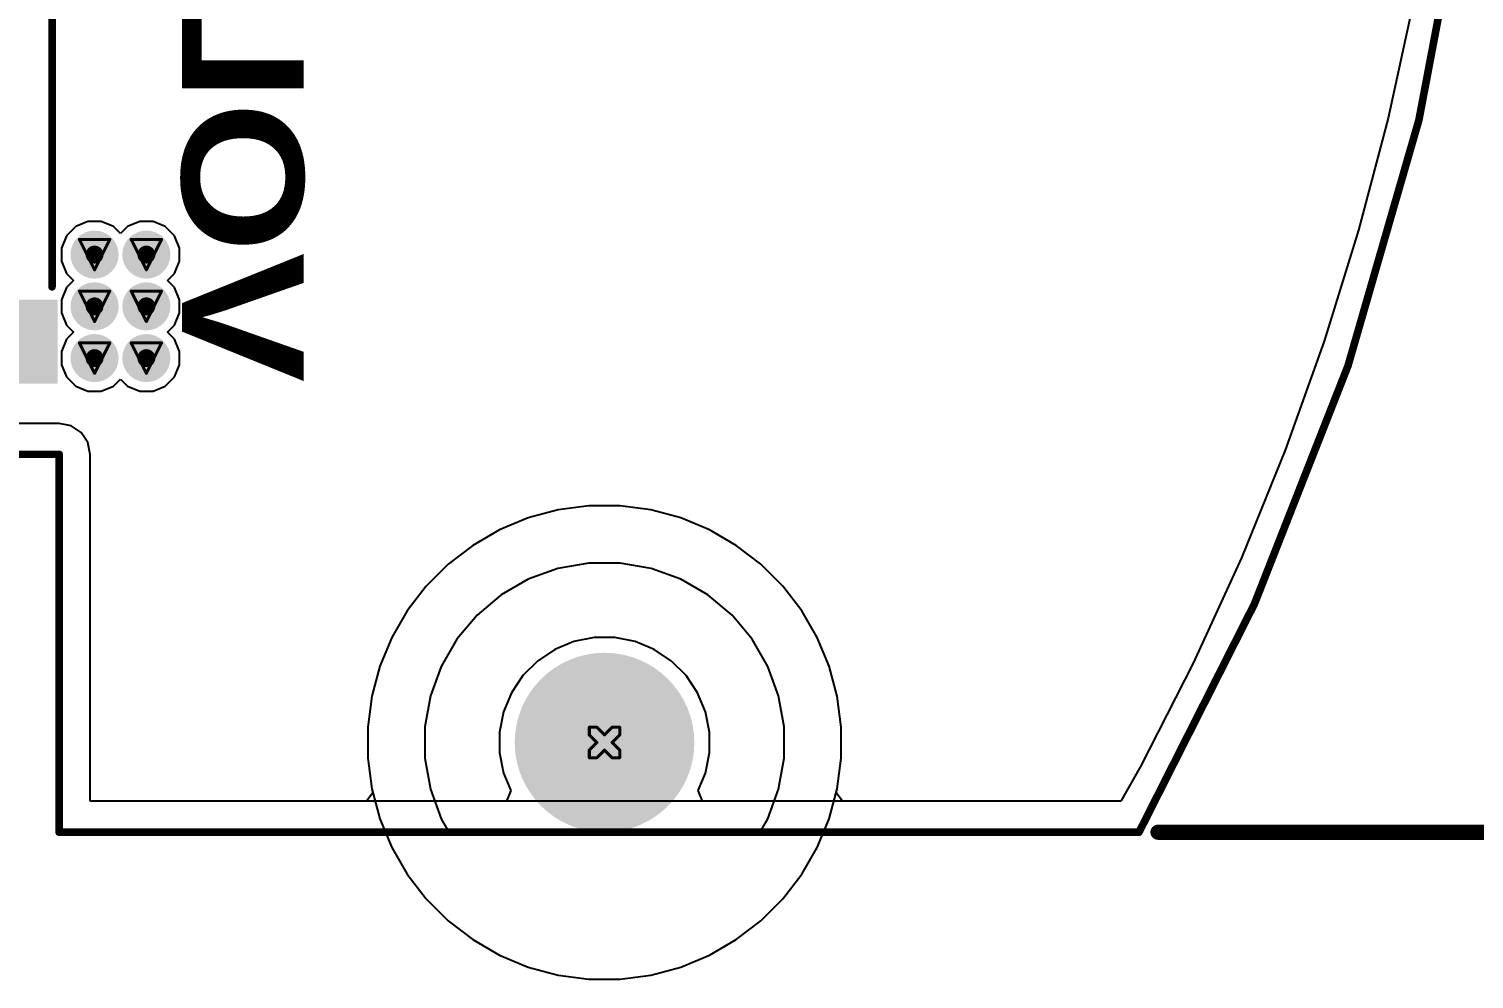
# Model space of a CAD drawing. Header units: inches. Extents: x -6 to 385, y -2 to 98.
# Drawn here: x 61.06 to 85.19, y -2.45 to 13.43 of the extents above; entities that cross this region are included whole.
import ezdxf

# ---------------------------------------------------------------- set-up
doc = ezdxf.new("R2010")
doc.units = ezdxf.units.IN
for name, color, linetype in [('Board outline', 216, 'Continuous'), ('Bottom Layer', 5, 'Continuous'), ('Bottom Overlay', 54, 'Continuous'), ('Bottom Paste', 16, 'Continuous'), ('Bottom Solder', 6, 'Continuous'), ('Dimensions', 6, 'Continuous'), ('Drill Drawing', 1, 'Continuous'), ('Layer 1', 16, 'Continuous'), ('Layer 2', 76, 'Continuous'), ('Multi-Layer', 9, 'Continuous'), ('Pad Holes', 156, 'Continuous'), ('Top Layer', 1, 'Continuous'), ('Top Solder', 216, 'Continuous'), ('Via Holes', 16, 'Continuous')]:
    doc.layers.add(name, color=color, linetype=linetype)
doc.styles.add('Arial Black_Bold', font='', dxfattribs={"height": 0.2})
doc.styles.get('Arial Black_Bold').set_extended_font_data('Arial Black', bold=True)

# ---------------------------------------------------------------- blocks, each defined once
blk = doc.blocks.new('V________T______B_65')
at = {"layer": 'Bottom Layer'}
for points in [[(-2.75, 2.062), (-2.25, 2.062), (-2.25, 0.462), (-2.75, 0.462)], [(-1.75, 2.062), (-1.25, 2.062), (-1.25, 0.462), (-1.75, 0.462)], [(-0.75, 2.062), (-0.25, 2.062), (-0.25, 0.462), (-0.75, 0.462)], [(0.25, 2.062), (0.75, 2.062), (0.75, 0.462), (0.25, 0.462)], [(1.25, 2.062), (1.75, 2.062), (1.75, 0.462), (1.25, 0.462)], [(2.25, 2.062), (2.75, 2.062), (2.75, 0.462), (2.25, 0.462)], [(-4.4, -0.362), (-3.2, -0.362), (-3.2, -2.162), (-4.4, -2.162)], [(3.2, -0.362), (4.4, -0.362), (4.4, -2.162), (3.2, -2.162)]]:
    blk.add_hatch(color=5, dxfattribs=at).paths.add_polyline_path(points)
at = {"layer": 'Bottom Paste'}
for points in [[(-2.75, 2.062), (-2.25, 2.062), (-2.25, 0.462), (-2.75, 0.462)], [(-1.75, 2.062), (-1.25, 2.062), (-1.25, 0.462), (-1.75, 0.462)], [(-0.75, 2.062), (-0.25, 2.062), (-0.25, 0.462), (-0.75, 0.462)], [(0.25, 2.062), (0.75, 2.062), (0.75, 0.462), (0.25, 0.462)], [(1.25, 2.062), (1.75, 2.062), (1.75, 0.462), (1.25, 0.462)], [(2.25, 2.062), (2.75, 2.062), (2.75, 0.462), (2.25, 0.462)], [(-4.4, -0.362), (-3.2, -0.362), (-3.2, -2.162), (-4.4, -2.162)], [(3.2, -0.362), (4.4, -0.362), (4.4, -2.162), (3.2, -2.162)]]:
    blk.add_hatch(color=16, dxfattribs=at).paths.add_polyline_path(points)
at = {"layer": 'Bottom Solder'}
for points in [[(-2.852, 2.164), (-2.148, 2.164), (-2.148, 0.361), (-2.852, 0.361)], [(-1.852, 2.164), (-1.148, 2.164), (-1.148, 0.361), (-1.852, 0.361)], [(-0.852, 2.164), (-0.148, 2.164), (-0.148, 0.361), (-0.852, 0.361)], [(0.148, 2.164), (0.852, 2.164), (0.852, 0.361), (0.148, 0.361)], [(1.148, 2.164), (1.852, 2.164), (1.852, 0.361), (1.148, 0.361)], [(2.148, 2.164), (2.852, 2.164), (2.852, 0.361), (2.148, 0.361)], [(-4.502, -0.261), (-3.098, -0.261), (-3.098, -2.264), (-4.502, -2.264)], [(3.098, -0.261), (4.502, -0.261), (4.502, -2.264), (3.098, -2.264)]]:
    blk.add_hatch(color=6, dxfattribs=at).paths.add_polyline_path(points)
at = {"layer": 'Bottom Overlay'}
for points in [[(-3.15, 1.676, 0.127, 0.127, 0), (-3.15, 1.422, 0.127, 0.127, 0)], [(-3.15, 1.676, 0.127, 0.127, 0), (-3.023, 1.549, 0.127, 0.127, 0)], [(-3.023, 1.549, 0.127, 0.127, 0), (-3.15, 1.422, 0.127, 0.127, 0)], [(-4.059, 1.15, 0.127, 0.127, 0), (-3.08, 1.15, 0.127, 0.127, 0)], [(-4.059, 1.15, 0.127, 0.127, 0), (-4.059, 0.12, 0.127, 0.127, 0)], [(3.08, 1.15, 0.127, 0.127, 0), (4.059, 1.15, 0.127, 0.127, 0)], [(4.059, 1.15, 0.127, 0.127, 0), (4.059, 0.12, 0.127, 0.127, 0)], [(-2.884, -2.173, 0.127, 0.127, 0), (2.932, -2.173, 0.127, 0.127, 0)]]:
    blk.add_lwpolyline(points, format="xyseb", dxfattribs=at)
for points in [[(-3.181, 1.676, 0.0635, 0.0635, 1), (-3.118, 1.676, 0.0635, 0.0635, 1)], [(-3.181, 1.676, 0.0635, 0.0635, 1), (-3.118, 1.676, 0.0635, 0.0635, 1)], [(-3.181, 1.422, 0.0635, 0.0635, 1), (-3.118, 1.422, 0.0635, 0.0635, 1)], [(-3.181, 1.422, 0.0635, 0.0635, 1), (-3.118, 1.422, 0.0635, 0.0635, 1)], [(-3.054, 1.549, 0.0635, 0.0635, 1), (-2.991, 1.549, 0.0635, 0.0635, 1)], [(-3.054, 1.549, 0.0635, 0.0635, 1), (-2.991, 1.549, 0.0635, 0.0635, 1)], [(-4.091, 1.15, 0.0635, 0.0635, 1), (-4.027, 1.15, 0.0635, 0.0635, 1)], [(-4.091, 1.15, 0.0635, 0.0635, 1), (-4.027, 1.15, 0.0635, 0.0635, 1)], [(-3.112, 1.15, 0.0635, 0.0635, 1), (-3.049, 1.15, 0.0635, 0.0635, 1)], [(3.049, 1.15, 0.0635, 0.0635, 1), (3.112, 1.15, 0.0635, 0.0635, 1)], [(4.027, 1.15, 0.0635, 0.0635, 1), (4.091, 1.15, 0.0635, 0.0635, 1)], [(4.027, 1.15, 0.0635, 0.0635, 1), (4.091, 1.15, 0.0635, 0.0635, 1)], [(-4.091, 0.12, 0.0635, 0.0635, 1), (-4.027, 0.12, 0.0635, 0.0635, 1)], [(4.027, 0.12, 0.0635, 0.0635, 1), (4.091, 0.12, 0.0635, 0.0635, 1)], [(-2.916, -2.173, 0.0635, 0.0635, 1), (-2.853, -2.173, 0.0635, 0.0635, 1)], [(2.9, -2.173, 0.0635, 0.0635, 1), (2.964, -2.173, 0.0635, 0.0635, 1)]]:
    blk.add_lwpolyline(points, format="xyseb", close=True, dxfattribs=at)

msp = doc.modelspace()

# ---------------------------------------------------------------- hatches: boundary and pattern name
at = {"layer": 'Bottom Layer'}
h = msp.add_hatch(color=5, dxfattribs=at)
edge = h.paths.add_edge_path()
edge.add_arc((62.152, 9.655), 0.3, 0, 360)
h = msp.add_hatch(color=5, dxfattribs=at)
edge = h.paths.add_edge_path()
edge.add_arc((63.017, 9.655), 0.3, 0, 360)
h = msp.add_hatch(color=5, dxfattribs=at)
edge = h.paths.add_edge_path()
edge.add_arc((62.152, 8.79), 0.3, 0, 360)
h = msp.add_hatch(color=5, dxfattribs=at)
edge = h.paths.add_edge_path()
edge.add_arc((63.017, 8.79), 0.3, 0, 360)
h = msp.add_hatch(color=5, dxfattribs=at)
edge = h.paths.add_edge_path()
edge.add_arc((62.152, 7.925), 0.3, 0, 360)
h = msp.add_hatch(color=5, dxfattribs=at)
edge = h.paths.add_edge_path()
edge.add_arc((63.017, 7.925), 0.3, 0, 360)
h = msp.add_hatch(color=5, dxfattribs=at)
edge = h.paths.add_edge_path()
edge.add_arc((70.67, 1.5), 0.762, 0, 360)
at = {"layer": 'Bottom Solder'}
h = msp.add_hatch(color=6, dxfattribs=at)
edge = h.paths.add_edge_path()
edge.add_arc((62.152, 9.655), 0.402, 0, 360)
h = msp.add_hatch(color=6, dxfattribs=at)
edge = h.paths.add_edge_path()
edge.add_arc((63.017, 9.655), 0.402, 0, 360)
h = msp.add_hatch(color=6, dxfattribs=at)
edge = h.paths.add_edge_path()
edge.add_arc((62.152, 8.79), 0.402, 0, 360)
h = msp.add_hatch(color=6, dxfattribs=at)
edge = h.paths.add_edge_path()
edge.add_arc((63.017, 8.79), 0.402, 0, 360)
h = msp.add_hatch(color=6, dxfattribs=at)
edge = h.paths.add_edge_path()
edge.add_arc((62.152, 7.925), 0.402, 0, 360)
h = msp.add_hatch(color=6, dxfattribs=at)
edge = h.paths.add_edge_path()
edge.add_arc((63.017, 7.925), 0.402, 0, 360)
h = msp.add_hatch(color=6, dxfattribs=at)
edge = h.paths.add_edge_path()
edge.add_arc((70.67, 1.5), 0.864, 0, 360)
at = {"layer": 'Layer 1'}
h = msp.add_hatch(color=16, dxfattribs=at)
edge = h.paths.add_edge_path()
edge.add_arc((62.152, 9.655), 0.3, 0, 360)
h = msp.add_hatch(color=16, dxfattribs=at)
edge = h.paths.add_edge_path()
edge.add_arc((63.017, 9.655), 0.3, 0, 360)
h = msp.add_hatch(color=16, dxfattribs=at)
edge = h.paths.add_edge_path()
edge.add_arc((62.152, 8.79), 0.3, 0, 360)
h = msp.add_hatch(color=16, dxfattribs=at)
edge = h.paths.add_edge_path()
edge.add_arc((63.017, 8.79), 0.3, 0, 360)
h = msp.add_hatch(color=16, dxfattribs=at)
edge = h.paths.add_edge_path()
edge.add_arc((62.152, 7.925), 0.3, 0, 360)
h = msp.add_hatch(color=16, dxfattribs=at)
edge = h.paths.add_edge_path()
edge.add_arc((63.017, 7.925), 0.3, 0, 360)
h = msp.add_hatch(color=16, dxfattribs=at)
edge = h.paths.add_edge_path()
edge.add_arc((70.67, 1.5), 0.762, 0, 360)
at = {"layer": 'Layer 2'}
h = msp.add_hatch(color=76, dxfattribs=at)
edge = h.paths.add_edge_path()
edge.add_arc((62.152, 9.655), 0.3, 0, 360)
h = msp.add_hatch(color=76, dxfattribs=at)
edge = h.paths.add_edge_path()
edge.add_arc((63.017, 9.655), 0.3, 0, 360)
h = msp.add_hatch(color=76, dxfattribs=at)
edge = h.paths.add_edge_path()
edge.add_arc((62.152, 8.79), 0.3, 0, 360)
h = msp.add_hatch(color=76, dxfattribs=at)
edge = h.paths.add_edge_path()
edge.add_arc((63.017, 8.79), 0.3, 0, 360)
h = msp.add_hatch(color=76, dxfattribs=at)
edge = h.paths.add_edge_path()
edge.add_arc((62.152, 7.925), 0.3, 0, 360)
h = msp.add_hatch(color=76, dxfattribs=at)
edge = h.paths.add_edge_path()
edge.add_arc((63.017, 7.925), 0.3, 0, 360)
h = msp.add_hatch(color=76, dxfattribs=at)
edge = h.paths.add_edge_path()
edge.add_arc((70.67, 1.5), 0.762, 0, 360)
at = {"layer": 'Multi-Layer'}
h = msp.add_hatch(color=9, dxfattribs=at)
edge = h.paths.add_edge_path()
edge.add_arc((70.67, 1.5), 0.762, 0, 360)
at = {"layer": 'Pad Holes'}
h = msp.add_hatch(color=7, dxfattribs=at)
edge = h.paths.add_edge_path()
edge.add_arc((70.67, 1.5), 1.5, 0, 360)
at = {"layer": 'Top Layer'}
h = msp.add_hatch(color=1, dxfattribs=at)
edge = h.paths.add_edge_path()
edge.add_arc((62.152, 9.655), 0.3, 0, 360)
h = msp.add_hatch(color=1, dxfattribs=at)
edge = h.paths.add_edge_path()
edge.add_arc((63.017, 9.655), 0.3, 0, 360)
h = msp.add_hatch(color=1, dxfattribs=at)
edge = h.paths.add_edge_path()
edge.add_arc((62.152, 8.79), 0.3, 0, 360)
h = msp.add_hatch(color=1, dxfattribs=at)
edge = h.paths.add_edge_path()
edge.add_arc((63.017, 8.79), 0.3, 0, 360)
h = msp.add_hatch(color=1, dxfattribs=at)
edge = h.paths.add_edge_path()
edge.add_arc((62.152, 7.925), 0.3, 0, 360)
h = msp.add_hatch(color=1, dxfattribs=at)
edge = h.paths.add_edge_path()
edge.add_arc((63.017, 7.925), 0.3, 0, 360)
h = msp.add_hatch(color=1, dxfattribs=at)
edge = h.paths.add_edge_path()
edge.add_arc((70.67, 1.5), 0.762, 0, 360)
at = {"layer": 'Top Solder'}
h = msp.add_hatch(color=216, dxfattribs=at)
edge = h.paths.add_edge_path()
edge.add_arc((62.152, 9.655), 0.402, 0, 360)
h = msp.add_hatch(color=216, dxfattribs=at)
edge = h.paths.add_edge_path()
edge.add_arc((63.017, 9.655), 0.402, 0, 360)
h = msp.add_hatch(color=216, dxfattribs=at)
edge = h.paths.add_edge_path()
edge.add_arc((62.152, 8.79), 0.402, 0, 360)
h = msp.add_hatch(color=216, dxfattribs=at)
edge = h.paths.add_edge_path()
edge.add_arc((63.017, 8.79), 0.402, 0, 360)
h = msp.add_hatch(color=216, dxfattribs=at)
edge = h.paths.add_edge_path()
edge.add_arc((62.152, 7.925), 0.402, 0, 360)
h = msp.add_hatch(color=216, dxfattribs=at)
edge = h.paths.add_edge_path()
edge.add_arc((63.017, 7.925), 0.402, 0, 360)
h = msp.add_hatch(color=216, dxfattribs=at)
edge = h.paths.add_edge_path()
edge.add_arc((70.67, 1.5), 0.864, 0, 360)
at = {"layer": 'Via Holes'}
h = msp.add_hatch(color=7, dxfattribs=at)
edge = h.paths.add_edge_path()
edge.add_arc((62.152, 9.655), 0.15, 0, 360)
h = msp.add_hatch(color=7, dxfattribs=at)
edge = h.paths.add_edge_path()
edge.add_arc((63.017, 9.655), 0.15, 0, 360)
h = msp.add_hatch(color=7, dxfattribs=at)
edge = h.paths.add_edge_path()
edge.add_arc((62.152, 8.79), 0.15, 0, 360)
h = msp.add_hatch(color=7, dxfattribs=at)
edge = h.paths.add_edge_path()
edge.add_arc((63.017, 8.79), 0.15, 0, 360)
h = msp.add_hatch(color=7, dxfattribs=at)
edge = h.paths.add_edge_path()
edge.add_arc((62.152, 7.925), 0.15, 0, 360)
h = msp.add_hatch(color=7, dxfattribs=at)
edge = h.paths.add_edge_path()
edge.add_arc((63.017, 7.925), 0.15, 0, 360)

# ---------------------------------------------------------------- linework, layer by layer
at = {"layer": 'Board outline'}
for points in [[(79.597, 45, 0.127, 0.127, -0.263107), (79.597, 0, 0.127, 0.127, 0)], [(23.374, 6.316, 0.127, 0.127, 0), (61.561, 6.316, 0.127, 0.127, 0)], [(61.561, 0, 0.127, 0.127, 0), (61.561, 6.316, 0.127, 0.127, 0)], [(61.561, 0, 0.127, 0.127, 0), (79.597, 0, 0.127, 0.127, 0)]]:
    msp.add_lwpolyline(points, format="xyseb", dxfattribs=at)
for points in [[(61.529, 6.316, 0.0635, 0.0635, 1), (61.593, 6.316, 0.0635, 0.0635, 1)], [(61.529, 6.316, 0.0635, 0.0635, 1), (61.593, 6.316, 0.0635, 0.0635, 1)], [(61.529, 0, 0.0635, 0.0635, 1), (61.593, 0, 0.0635, 0.0635, 1)], [(61.529, 0, 0.0635, 0.0635, 1), (61.593, 0, 0.0635, 0.0635, 1)], [(79.565, 0, 0.0635, 0.0635, 1), (79.628, 0, 0.0635, 0.0635, 1)], [(79.565, 0, 0.0635, 0.0635, 1), (79.628, 0, 0.0635, 0.0635, 1)]]:
    msp.add_lwpolyline(points, format="xyseb", close=True, dxfattribs=at)
at = {"layer": 'Bottom Layer'}
for p, q in [((84.17, 13.83), (83.757, 11.936)), ((83.757, 11.936), (83.264, 10.062)), ((83.264, 10.062), (82.691, 8.21)), ((82.691, 8.21), (82.039, 6.384)), ((61.561, 6.834), (32.961, 6.834)), ((61.759, 6.795), (61.561, 6.834)), ((61.927, 6.682), (61.759, 6.795)), ((62.04, 6.514), (61.927, 6.682)), ((62.079, 6.316), (62.04, 6.514)), ((62.079, 0.518), (62.079, 6.316)), ((82.039, 6.384), (81.309, 4.588)), ((69.896, 5.387), (69.396, 5.253)), ((69.896, 5.387), (69.396, 5.253)), ((70.41, 5.455), (69.896, 5.387)), ((70.41, 5.455), (69.896, 5.387)), ((70.67, 5.455), (70.41, 5.455)), ((70.929, 5.455), (70.41, 5.455)), ((70.929, 5.455), (70.67, 5.455)), ((71.443, 5.387), (70.929, 5.455)), ((71.443, 5.387), (70.929, 5.455)), ((71.943, 5.253), (71.443, 5.387)), ((71.943, 5.253), (71.443, 5.387)), ((69.396, 5.253), (68.917, 5.055)), ((69.396, 5.253), (68.917, 5.055)), ((72.422, 5.055), (71.943, 5.253)), ((72.422, 5.055), (71.943, 5.253)), ((68.917, 5.055), (68.468, 4.795)), ((68.917, 5.055), (68.468, 4.795)), ((72.871, 4.795), (72.422, 5.055)), ((72.871, 4.795), (72.422, 5.055)), ((68.468, 4.795), (68.056, 4.48)), ((68.468, 4.795), (68.056, 4.48)), ((73.283, 4.48), (72.871, 4.795)), ((73.283, 4.48), (72.871, 4.795)), ((81.309, 4.588), (80.503, 2.825)), ((68.056, 4.48), (67.69, 4.113)), ((68.056, 4.48), (67.69, 4.113)), ((69.89, 4.409), (69.397, 4.229)), ((70.407, 4.5), (69.89, 4.409)), ((70.932, 4.5), (70.407, 4.5)), ((71.449, 4.409), (70.932, 4.5)), ((71.942, 4.229), (71.449, 4.409)), ((73.649, 4.113), (73.283, 4.48)), ((73.649, 4.113), (73.283, 4.48)), ((67.69, 4.113), (67.374, 3.702)), ((67.69, 4.113), (67.374, 3.702)), ((69.397, 4.229), (68.942, 3.967)), ((72.397, 3.967), (71.942, 4.229)), ((73.965, 3.702), (73.649, 4.113)), ((73.965, 3.702), (73.649, 4.113)), ((68.942, 3.967), (68.54, 3.629)), ((72.799, 3.629), (72.397, 3.967)), ((67.374, 3.702), (67.115, 3.253)), ((67.374, 3.702), (67.115, 3.253)), ((68.54, 3.629), (68.203, 3.227)), ((73.136, 3.227), (72.799, 3.629)), ((74.224, 3.253), (73.965, 3.702)), ((74.224, 3.253), (73.965, 3.702)), ((67.115, 3.253), (66.917, 2.774)), ((67.115, 3.253), (66.917, 2.774)), ((68.203, 3.227), (67.94, 2.773)), ((73.399, 2.773), (73.136, 3.227)), ((74.422, 2.774), (74.224, 3.253)), ((74.422, 2.774), (74.224, 3.253)), ((66.917, 2.774), (66.782, 2.273)), ((66.917, 2.774), (66.782, 2.273)), ((67.94, 2.773), (67.761, 2.279)), ((73.578, 2.279), (73.399, 2.773)), ((74.557, 2.273), (74.422, 2.774)), ((74.557, 2.273), (74.422, 2.774)), ((80.503, 2.825), (79.623, 1.099)), ((66.782, 2.273), (66.715, 1.759)), ((66.782, 2.273), (66.715, 1.759)), ((67.761, 2.279), (67.67, 1.762)), ((73.67, 1.762), (73.578, 2.279)), ((74.624, 1.759), (74.557, 2.273)), ((74.624, 1.759), (74.557, 2.273)), ((66.715, 1.759), (66.715, 1.5)), ((66.715, 1.759), (66.715, 1.241)), ((67.67, 1.762), (67.67, 1.238)), ((73.67, 1.238), (73.67, 1.762)), ((74.624, 1.5), (74.624, 1.759)), ((74.624, 1.241), (74.624, 1.759)), ((66.715, 1.5), (66.715, 1.5)), ((66.715, 1.5), (66.715, 1.241)), ((74.624, 1.241), (74.624, 1.5)), ((66.715, 1.241), (66.782, 0.727)), ((66.715, 1.241), (66.782, 0.727)), ((67.67, 1.238), (67.761, 0.721)), ((73.578, 0.721), (73.67, 1.238)), ((74.557, 0.727), (74.624, 1.241)), ((74.557, 0.727), (74.624, 1.241)), ((79.623, 1.099), (79.294, 0.518)), ((66.782, 0.727), (66.917, 0.226)), ((66.782, 0.727), (66.801, 0.659)), ((74.422, 0.226), (74.557, 0.727)), ((74.538, 0.659), (74.557, 0.727)), ((66.692, 0.518), (62.079, 0.518)), ((66.801, 0.659), (66.692, 0.518)), ((67.761, 0.721), (67.94, 0.227)), ((73.399, 0.227), (73.578, 0.721)), ((74.647, 0.518), (74.538, 0.659)), ((79.294, 0.518), (74.647, 0.518)), ((66.917, 0.226), (67.115, -0.253)), ((67.94, 0.227), (68.071, 0)), ((68.071, 0), (73.268, 0)), ((68.071, 0), (68.071, 0)), ((73.268, 0), (73.399, 0.227)), ((74.224, -0.253), (74.422, 0.226)), ((67.115, -0.253), (67.374, -0.702)), ((73.965, -0.702), (74.224, -0.253)), ((67.374, -0.702), (67.69, -1.113)), ((73.649, -1.113), (73.965, -0.702)), ((67.69, -1.113), (68.056, -1.48)), ((73.283, -1.48), (73.649, -1.113)), ((68.056, -1.48), (68.468, -1.795)), ((72.871, -1.795), (73.283, -1.48)), ((68.468, -1.795), (68.917, -2.055)), ((72.422, -2.055), (72.871, -1.795)), ((68.917, -2.055), (69.396, -2.253)), ((71.943, -2.253), (72.422, -2.055)), ((69.396, -2.253), (69.896, -2.387)), ((69.896, -2.387), (70.41, -2.455)), ((70.929, -2.455), (71.443, -2.387)), ((71.443, -2.387), (71.943, -2.253)), ((70.41, -2.455), (70.67, -2.455)), ((70.67, -2.455), (70.929, -2.455))]:
    msp.add_line(p, q, dxfattribs=at)
at = {"layer": 'Dimensions'}
msp.add_lwpolyline([(79.914, 0, 0.254, 0.254, 0), (97.254, 0, 0.254, 0.254, 0)], format="xyseb", dxfattribs=at)
msp.add_lwpolyline([(79.851, 0, 0.127, 0.127, 1), (79.978, 0, 0.127, 0.127, 1)], format="xyseb", close=True, dxfattribs=at)
at = {"layer": 'Drill Drawing'}
for points in [[(61.898, 9.909, 0.0508, 0.0508, 0), (62.406, 9.909, 0.0508, 0.0508, 0)], [(61.898, 9.909, 0.0508, 0.0508, 0), (62.152, 9.401, 0.0508, 0.0508, 0)], [(62.152, 9.401, 0.0508, 0.0508, 0), (62.406, 9.909, 0.0508, 0.0508, 0)], [(62.763, 9.909, 0.0508, 0.0508, 0), (63.271, 9.909, 0.0508, 0.0508, 0)], [(62.763, 9.909, 0.0508, 0.0508, 0), (63.017, 9.401, 0.0508, 0.0508, 0)], [(63.017, 9.401, 0.0508, 0.0508, 0), (63.271, 9.909, 0.0508, 0.0508, 0)], [(61.898, 9.044, 0.0508, 0.0508, 0), (62.406, 9.044, 0.0508, 0.0508, 0)], [(61.898, 9.044, 0.0508, 0.0508, 0), (62.152, 8.536, 0.0508, 0.0508, 0)], [(62.152, 8.536, 0.0508, 0.0508, 0), (62.406, 9.044, 0.0508, 0.0508, 0)], [(62.763, 9.044, 0.0508, 0.0508, 0), (63.271, 9.044, 0.0508, 0.0508, 0)], [(62.763, 9.044, 0.0508, 0.0508, 0), (63.017, 8.536, 0.0508, 0.0508, 0)], [(63.017, 8.536, 0.0508, 0.0508, 0), (63.271, 9.044, 0.0508, 0.0508, 0)], [(61.898, 8.179, 0.0508, 0.0508, 0), (62.406, 8.179, 0.0508, 0.0508, 0)], [(61.898, 8.179, 0.0508, 0.0508, 0), (62.152, 7.671, 0.0508, 0.0508, 0)], [(62.152, 7.671, 0.0508, 0.0508, 0), (62.406, 8.179, 0.0508, 0.0508, 0)], [(62.763, 8.179, 0.0508, 0.0508, 0), (63.271, 8.179, 0.0508, 0.0508, 0)], [(62.763, 8.179, 0.0508, 0.0508, 0), (63.017, 7.671, 0.0508, 0.0508, 0)], [(63.017, 7.671, 0.0508, 0.0508, 0), (63.271, 8.179, 0.0508, 0.0508, 0)], [(70.416, 1.627, 0.0508, 0.0508, 0), (70.416, 1.754, 0.0508, 0.0508, 0)], [(70.416, 1.754, 0.0508, 0.0508, 0), (70.543, 1.754, 0.0508, 0.0508, 0)], [(70.543, 1.754, 0.0508, 0.0508, 0), (70.67, 1.627, 0.0508, 0.0508, 0)], [(70.67, 1.627, 0.0508, 0.0508, 0), (70.797, 1.754, 0.0508, 0.0508, 0)], [(70.797, 1.754, 0.0508, 0.0508, 0), (70.924, 1.754, 0.0508, 0.0508, 0)], [(70.924, 1.627, 0.0508, 0.0508, 0), (70.924, 1.754, 0.0508, 0.0508, 0)], [(70.416, 1.627, 0.0508, 0.0508, 0), (70.543, 1.5, 0.0508, 0.0508, 0)], [(70.416, 1.373, 0.0508, 0.0508, 0), (70.543, 1.5, 0.0508, 0.0508, 0)], [(70.797, 1.5, 0.0508, 0.0508, 0), (70.924, 1.627, 0.0508, 0.0508, 0)], [(70.797, 1.5, 0.0508, 0.0508, 0), (70.924, 1.373, 0.0508, 0.0508, 0)], [(70.416, 1.246, 0.0508, 0.0508, 0), (70.416, 1.373, 0.0508, 0.0508, 0)], [(70.416, 1.246, 0.0508, 0.0508, 0), (70.543, 1.246, 0.0508, 0.0508, 0)], [(70.543, 1.246, 0.0508, 0.0508, 0), (70.67, 1.373, 0.0508, 0.0508, 0)], [(70.67, 1.373, 0.0508, 0.0508, 0), (70.797, 1.246, 0.0508, 0.0508, 0)], [(70.797, 1.246, 0.0508, 0.0508, 0), (70.924, 1.246, 0.0508, 0.0508, 0)], [(70.924, 1.246, 0.0508, 0.0508, 0), (70.924, 1.373, 0.0508, 0.0508, 0)]]:
    msp.add_lwpolyline(points, format="xyseb", dxfattribs=at)
for points in [[(61.886, 9.909, 0.0254, 0.0254, 1), (61.911, 9.909, 0.0254, 0.0254, 1)], [(61.886, 9.909, 0.0254, 0.0254, 1), (61.911, 9.909, 0.0254, 0.0254, 1)], [(62.394, 9.909, 0.0254, 0.0254, 1), (62.419, 9.909, 0.0254, 0.0254, 1)], [(62.394, 9.909, 0.0254, 0.0254, 1), (62.419, 9.909, 0.0254, 0.0254, 1)], [(62.751, 9.909, 0.0254, 0.0254, 1), (62.776, 9.909, 0.0254, 0.0254, 1)], [(62.751, 9.909, 0.0254, 0.0254, 1), (62.776, 9.909, 0.0254, 0.0254, 1)], [(63.259, 9.909, 0.0254, 0.0254, 1), (63.284, 9.909, 0.0254, 0.0254, 1)], [(63.259, 9.909, 0.0254, 0.0254, 1), (63.284, 9.909, 0.0254, 0.0254, 1)], [(62.14, 9.401, 0.0254, 0.0254, 1), (62.165, 9.401, 0.0254, 0.0254, 1)], [(62.14, 9.401, 0.0254, 0.0254, 1), (62.165, 9.401, 0.0254, 0.0254, 1)], [(63.005, 9.401, 0.0254, 0.0254, 1), (63.03, 9.401, 0.0254, 0.0254, 1)], [(63.005, 9.401, 0.0254, 0.0254, 1), (63.03, 9.401, 0.0254, 0.0254, 1)], [(61.886, 9.044, 0.0254, 0.0254, 1), (61.911, 9.044, 0.0254, 0.0254, 1)], [(61.886, 9.044, 0.0254, 0.0254, 1), (61.911, 9.044, 0.0254, 0.0254, 1)], [(62.394, 9.044, 0.0254, 0.0254, 1), (62.419, 9.044, 0.0254, 0.0254, 1)], [(62.394, 9.044, 0.0254, 0.0254, 1), (62.419, 9.044, 0.0254, 0.0254, 1)], [(62.751, 9.044, 0.0254, 0.0254, 1), (62.776, 9.044, 0.0254, 0.0254, 1)], [(62.751, 9.044, 0.0254, 0.0254, 1), (62.776, 9.044, 0.0254, 0.0254, 1)], [(63.259, 9.044, 0.0254, 0.0254, 1), (63.284, 9.044, 0.0254, 0.0254, 1)], [(63.259, 9.044, 0.0254, 0.0254, 1), (63.284, 9.044, 0.0254, 0.0254, 1)], [(62.14, 8.536, 0.0254, 0.0254, 1), (62.165, 8.536, 0.0254, 0.0254, 1)], [(62.14, 8.536, 0.0254, 0.0254, 1), (62.165, 8.536, 0.0254, 0.0254, 1)], [(63.005, 8.536, 0.0254, 0.0254, 1), (63.03, 8.536, 0.0254, 0.0254, 1)], [(63.005, 8.536, 0.0254, 0.0254, 1), (63.03, 8.536, 0.0254, 0.0254, 1)], [(61.886, 8.179, 0.0254, 0.0254, 1), (61.911, 8.179, 0.0254, 0.0254, 1)], [(61.886, 8.179, 0.0254, 0.0254, 1), (61.911, 8.179, 0.0254, 0.0254, 1)], [(62.394, 8.179, 0.0254, 0.0254, 1), (62.419, 8.179, 0.0254, 0.0254, 1)], [(62.394, 8.179, 0.0254, 0.0254, 1), (62.419, 8.179, 0.0254, 0.0254, 1)], [(62.751, 8.179, 0.0254, 0.0254, 1), (62.776, 8.179, 0.0254, 0.0254, 1)], [(62.751, 8.179, 0.0254, 0.0254, 1), (62.776, 8.179, 0.0254, 0.0254, 1)], [(63.259, 8.179, 0.0254, 0.0254, 1), (63.284, 8.179, 0.0254, 0.0254, 1)], [(63.259, 8.179, 0.0254, 0.0254, 1), (63.284, 8.179, 0.0254, 0.0254, 1)], [(62.14, 7.671, 0.0254, 0.0254, 1), (62.165, 7.671, 0.0254, 0.0254, 1)], [(62.14, 7.671, 0.0254, 0.0254, 1), (62.165, 7.671, 0.0254, 0.0254, 1)], [(63.005, 7.671, 0.0254, 0.0254, 1), (63.03, 7.671, 0.0254, 0.0254, 1)], [(63.005, 7.671, 0.0254, 0.0254, 1), (63.03, 7.671, 0.0254, 0.0254, 1)], [(70.403, 1.754, 0.0254, 0.0254, 1), (70.428, 1.754, 0.0254, 0.0254, 1)], [(70.403, 1.754, 0.0254, 0.0254, 1), (70.428, 1.754, 0.0254, 0.0254, 1)], [(70.53, 1.754, 0.0254, 0.0254, 1), (70.555, 1.754, 0.0254, 0.0254, 1)], [(70.53, 1.754, 0.0254, 0.0254, 1), (70.555, 1.754, 0.0254, 0.0254, 1)], [(70.784, 1.754, 0.0254, 0.0254, 1), (70.809, 1.754, 0.0254, 0.0254, 1)], [(70.784, 1.754, 0.0254, 0.0254, 1), (70.809, 1.754, 0.0254, 0.0254, 1)], [(70.911, 1.754, 0.0254, 0.0254, 1), (70.936, 1.754, 0.0254, 0.0254, 1)], [(70.911, 1.754, 0.0254, 0.0254, 1), (70.936, 1.754, 0.0254, 0.0254, 1)], [(70.403, 1.627, 0.0254, 0.0254, 1), (70.428, 1.627, 0.0254, 0.0254, 1)], [(70.403, 1.627, 0.0254, 0.0254, 1), (70.428, 1.627, 0.0254, 0.0254, 1)], [(70.53, 1.5, 0.0254, 0.0254, 1), (70.555, 1.5, 0.0254, 0.0254, 1)], [(70.53, 1.5, 0.0254, 0.0254, 1), (70.555, 1.5, 0.0254, 0.0254, 1)], [(70.657, 1.627, 0.0254, 0.0254, 1), (70.682, 1.627, 0.0254, 0.0254, 1)], [(70.657, 1.627, 0.0254, 0.0254, 1), (70.682, 1.627, 0.0254, 0.0254, 1)], [(70.784, 1.5, 0.0254, 0.0254, 1), (70.809, 1.5, 0.0254, 0.0254, 1)], [(70.784, 1.5, 0.0254, 0.0254, 1), (70.809, 1.5, 0.0254, 0.0254, 1)], [(70.911, 1.627, 0.0254, 0.0254, 1), (70.936, 1.627, 0.0254, 0.0254, 1)], [(70.911, 1.627, 0.0254, 0.0254, 1), (70.936, 1.627, 0.0254, 0.0254, 1)], [(70.403, 1.373, 0.0254, 0.0254, 1), (70.428, 1.373, 0.0254, 0.0254, 1)], [(70.403, 1.373, 0.0254, 0.0254, 1), (70.428, 1.373, 0.0254, 0.0254, 1)], [(70.403, 1.246, 0.0254, 0.0254, 1), (70.428, 1.246, 0.0254, 0.0254, 1)], [(70.403, 1.246, 0.0254, 0.0254, 1), (70.428, 1.246, 0.0254, 0.0254, 1)], [(70.53, 1.246, 0.0254, 0.0254, 1), (70.555, 1.246, 0.0254, 0.0254, 1)], [(70.53, 1.246, 0.0254, 0.0254, 1), (70.555, 1.246, 0.0254, 0.0254, 1)], [(70.657, 1.373, 0.0254, 0.0254, 1), (70.682, 1.373, 0.0254, 0.0254, 1)], [(70.657, 1.373, 0.0254, 0.0254, 1), (70.682, 1.373, 0.0254, 0.0254, 1)], [(70.784, 1.246, 0.0254, 0.0254, 1), (70.809, 1.246, 0.0254, 0.0254, 1)], [(70.784, 1.246, 0.0254, 0.0254, 1), (70.809, 1.246, 0.0254, 0.0254, 1)], [(70.911, 1.373, 0.0254, 0.0254, 1), (70.936, 1.373, 0.0254, 0.0254, 1)], [(70.911, 1.373, 0.0254, 0.0254, 1), (70.936, 1.373, 0.0254, 0.0254, 1)], [(70.911, 1.246, 0.0254, 0.0254, 1), (70.936, 1.246, 0.0254, 0.0254, 1)], [(70.911, 1.246, 0.0254, 0.0254, 1), (70.936, 1.246, 0.0254, 0.0254, 1)]]:
    msp.add_lwpolyline(points, format="xyseb", close=True, dxfattribs=at)
at = {"layer": 'Layer 1'}
for p, q in [((84.17, 13.83), (83.757, 11.936)), ((83.757, 11.936), (83.264, 10.062)), ((83.264, 10.062), (82.691, 8.21)), ((82.691, 8.21), (82.039, 6.384)), ((61.561, 6.834), (23.374, 6.834)), ((61.759, 6.795), (61.561, 6.834)), ((61.927, 6.682), (61.759, 6.795)), ((62.04, 6.514), (61.927, 6.682)), ((62.079, 6.316), (62.04, 6.514)), ((62.079, 0.518), (62.079, 6.316)), ((82.039, 6.384), (81.309, 4.588)), ((81.309, 4.588), (80.503, 2.825)), ((80.503, 2.825), (79.623, 1.099)), ((79.623, 1.099), (79.294, 0.518)), ((79.294, 0.518), (62.079, 0.518))]:
    msp.add_line(p, q, dxfattribs=at)
at = {"layer": 'Layer 2'}
for p, q in [((84.17, 13.83), (83.757, 11.936)), ((83.757, 11.936), (83.264, 10.062)), ((62.042, 10.209), (61.838, 10.125)), ((62.262, 10.209), (62.042, 10.209)), ((62.466, 10.125), (62.262, 10.209)), ((62.907, 10.209), (62.704, 10.125)), ((63.128, 10.209), (62.907, 10.209)), ((63.331, 10.125), (63.128, 10.209)), ((61.683, 9.969), (61.598, 9.765)), ((61.838, 10.125), (61.683, 9.969)), ((62.585, 10.006), (62.466, 10.125)), ((62.704, 10.125), (62.585, 10.006)), ((63.487, 9.969), (63.331, 10.125)), ((63.571, 9.765), (63.487, 9.969)), ((83.264, 10.062), (82.691, 8.21)), ((61.598, 9.765), (61.598, 9.545)), ((63.571, 9.545), (63.571, 9.765)), ((61.598, 9.545), (61.683, 9.341)), ((63.487, 9.341), (63.571, 9.545)), ((61.683, 9.341), (61.801, 9.223)), ((61.801, 9.223), (61.683, 9.104)), ((63.368, 9.223), (63.487, 9.341)), ((63.487, 9.104), (63.368, 9.223)), ((61.683, 9.104), (61.598, 8.9)), ((63.571, 8.9), (63.487, 9.104)), ((61.598, 8.9), (61.598, 8.68)), ((63.571, 8.68), (63.571, 8.9)), ((61.598, 8.68), (61.683, 8.476)), ((61.683, 8.476), (61.801, 8.357)), ((63.368, 8.357), (63.487, 8.476)), ((63.487, 8.476), (63.571, 8.68)), ((61.683, 8.239), (61.598, 8.035)), ((61.801, 8.357), (61.683, 8.239)), ((63.487, 8.239), (63.368, 8.357)), ((63.571, 8.035), (63.487, 8.239)), ((82.691, 8.21), (82.039, 6.384)), ((61.598, 8.035), (61.598, 7.815)), ((63.571, 7.815), (63.571, 8.035)), ((61.598, 7.815), (61.683, 7.611)), ((63.487, 7.611), (63.571, 7.815)), ((61.683, 7.611), (61.838, 7.455)), ((62.466, 7.455), (62.585, 7.574)), ((62.585, 7.574), (62.704, 7.455)), ((63.331, 7.455), (63.487, 7.611)), ((61.838, 7.455), (62.042, 7.371)), ((62.042, 7.371), (62.262, 7.371)), ((62.262, 7.371), (62.466, 7.455)), ((62.704, 7.455), (62.907, 7.371)), ((62.907, 7.371), (63.128, 7.371)), ((63.128, 7.371), (63.331, 7.455)), ((61.561, 6.834), (29.776, 6.834)), ((61.759, 6.795), (61.561, 6.834)), ((61.927, 6.682), (61.759, 6.795)), ((62.04, 6.514), (61.927, 6.682)), ((62.079, 6.316), (62.04, 6.514)), ((62.079, 0.518), (62.079, 6.316)), ((82.039, 6.384), (81.309, 4.588)), ((81.309, 4.588), (80.503, 2.825)), ((70.158, 3.187), (69.839, 3.054)), ((70.497, 3.254), (70.158, 3.187)), ((70.842, 3.254), (70.497, 3.254)), ((71.181, 3.187), (70.842, 3.254)), ((71.5, 3.054), (71.181, 3.187)), ((69.839, 3.054), (69.551, 2.862)), ((71.788, 2.862), (71.5, 3.054)), ((69.551, 2.862), (69.307, 2.618)), ((72.032, 2.618), (71.788, 2.862)), ((80.503, 2.825), (79.623, 1.099)), ((69.307, 2.618), (69.115, 2.331)), ((72.224, 2.331), (72.032, 2.618)), ((69.115, 2.331), (68.983, 2.012)), ((72.356, 2.012), (72.224, 2.331)), ((68.983, 2.012), (68.916, 1.673)), ((72.424, 1.673), (72.356, 2.012)), ((68.916, 1.673), (68.916, 1.327)), ((72.424, 1.327), (72.424, 1.673)), ((68.916, 1.327), (68.983, 0.988)), ((72.356, 0.988), (72.424, 1.327)), ((68.983, 0.988), (69.104, 0.696)), ((72.235, 0.696), (72.356, 0.988)), ((79.623, 1.099), (79.294, 0.518)), ((69.034, 0.518), (62.079, 0.518)), ((69.104, 0.696), (69.034, 0.518)), ((72.305, 0.518), (72.235, 0.696)), ((79.294, 0.518), (72.305, 0.518))]:
    msp.add_line(p, q, dxfattribs=at)
at = {"layer": 'Top Layer'}
for p, q in [((84.17, 13.83), (83.757, 11.936)), ((83.757, 11.936), (83.264, 10.062)), ((83.264, 10.062), (82.691, 8.21)), ((82.691, 8.21), (82.039, 6.384)), ((61.561, 6.834), (57.556, 6.834)), ((61.759, 6.795), (61.561, 6.834)), ((61.927, 6.682), (61.759, 6.795)), ((62.04, 6.514), (61.927, 6.682)), ((62.079, 6.316), (62.04, 6.514)), ((62.079, 0.518), (62.079, 6.316)), ((82.039, 6.384), (81.309, 4.588)), ((69.896, 5.387), (69.396, 5.253)), ((69.896, 5.387), (69.396, 5.253)), ((70.41, 5.455), (69.896, 5.387)), ((70.41, 5.455), (69.896, 5.387)), ((70.67, 5.455), (70.41, 5.455)), ((70.929, 5.455), (70.41, 5.455)), ((70.929, 5.455), (70.67, 5.455)), ((71.443, 5.387), (70.929, 5.455)), ((71.443, 5.387), (70.929, 5.455)), ((71.943, 5.253), (71.443, 5.387)), ((71.943, 5.253), (71.443, 5.387)), ((69.396, 5.253), (68.917, 5.055)), ((69.396, 5.253), (68.917, 5.055)), ((72.422, 5.055), (71.943, 5.253)), ((72.422, 5.055), (71.943, 5.253)), ((68.917, 5.055), (68.468, 4.795)), ((68.917, 5.055), (68.468, 4.795)), ((72.871, 4.795), (72.422, 5.055)), ((72.871, 4.795), (72.422, 5.055)), ((68.468, 4.795), (68.056, 4.48)), ((68.468, 4.795), (68.056, 4.48)), ((73.283, 4.48), (72.871, 4.795)), ((73.283, 4.48), (72.871, 4.795)), ((81.309, 4.588), (80.503, 2.825)), ((68.056, 4.48), (67.69, 4.113)), ((68.056, 4.48), (67.69, 4.113)), ((69.89, 4.409), (69.397, 4.229)), ((70.407, 4.5), (69.89, 4.409)), ((70.932, 4.5), (70.407, 4.5)), ((71.449, 4.409), (70.932, 4.5)), ((71.942, 4.229), (71.449, 4.409)), ((73.649, 4.113), (73.283, 4.48)), ((73.649, 4.113), (73.283, 4.48)), ((67.69, 4.113), (67.374, 3.702)), ((67.69, 4.113), (67.374, 3.702)), ((69.397, 4.229), (68.942, 3.967)), ((72.397, 3.967), (71.942, 4.229)), ((73.965, 3.702), (73.649, 4.113)), ((73.965, 3.702), (73.649, 4.113)), ((68.942, 3.967), (68.54, 3.629)), ((72.799, 3.629), (72.397, 3.967)), ((67.374, 3.702), (67.115, 3.253)), ((67.374, 3.702), (67.115, 3.253)), ((68.54, 3.629), (68.203, 3.227)), ((73.136, 3.227), (72.799, 3.629)), ((74.224, 3.253), (73.965, 3.702)), ((74.224, 3.253), (73.965, 3.702)), ((67.115, 3.253), (66.917, 2.774)), ((67.115, 3.253), (66.917, 2.774)), ((68.203, 3.227), (67.94, 2.773)), ((73.399, 2.773), (73.136, 3.227)), ((74.422, 2.774), (74.224, 3.253)), ((74.422, 2.774), (74.224, 3.253)), ((66.917, 2.774), (66.782, 2.273)), ((66.917, 2.774), (66.782, 2.273)), ((67.94, 2.773), (67.761, 2.279)), ((73.578, 2.279), (73.399, 2.773)), ((74.557, 2.273), (74.422, 2.774)), ((74.557, 2.273), (74.422, 2.774)), ((80.503, 2.825), (79.623, 1.099)), ((66.782, 2.273), (66.715, 1.759)), ((66.782, 2.273), (66.715, 1.759)), ((67.761, 2.279), (67.67, 1.762)), ((73.67, 1.762), (73.578, 2.279)), ((74.624, 1.759), (74.557, 2.273)), ((74.624, 1.759), (74.557, 2.273)), ((66.715, 1.759), (66.715, 1.5)), ((66.715, 1.759), (66.715, 1.241)), ((67.67, 1.762), (67.67, 1.238)), ((73.67, 1.238), (73.67, 1.762)), ((74.624, 1.5), (74.624, 1.759)), ((74.624, 1.241), (74.624, 1.759)), ((66.715, 1.5), (66.715, 1.5)), ((66.715, 1.5), (66.715, 1.241)), ((74.624, 1.241), (74.624, 1.5)), ((66.715, 1.241), (66.782, 0.727)), ((66.715, 1.241), (66.782, 0.727)), ((67.67, 1.238), (67.761, 0.721)), ((73.578, 0.721), (73.67, 1.238)), ((74.557, 0.727), (74.624, 1.241)), ((74.557, 0.727), (74.624, 1.241)), ((79.623, 1.099), (79.294, 0.518)), ((66.782, 0.727), (66.917, 0.226)), ((66.782, 0.727), (66.801, 0.659)), ((74.422, 0.226), (74.557, 0.727)), ((74.538, 0.659), (74.557, 0.727)), ((66.692, 0.518), (62.079, 0.518)), ((66.801, 0.659), (66.692, 0.518)), ((67.761, 0.721), (67.94, 0.227)), ((73.399, 0.227), (73.578, 0.721)), ((74.647, 0.518), (74.538, 0.659)), ((79.294, 0.518), (74.647, 0.518)), ((66.917, 0.226), (67.115, -0.253)), ((67.94, 0.227), (68.071, 0)), ((68.071, 0), (73.268, 0)), ((68.071, 0), (68.071, 0)), ((73.268, 0), (73.399, 0.227)), ((74.224, -0.253), (74.422, 0.226)), ((67.115, -0.253), (67.374, -0.702)), ((73.965, -0.702), (74.224, -0.253)), ((67.374, -0.702), (67.69, -1.113)), ((73.649, -1.113), (73.965, -0.702)), ((67.69, -1.113), (68.056, -1.48)), ((73.283, -1.48), (73.649, -1.113)), ((68.056, -1.48), (68.468, -1.795)), ((72.871, -1.795), (73.283, -1.48)), ((68.468, -1.795), (68.917, -2.055)), ((72.422, -2.055), (72.871, -1.795)), ((68.917, -2.055), (69.396, -2.253)), ((71.943, -2.253), (72.422, -2.055)), ((69.396, -2.253), (69.896, -2.387)), ((69.896, -2.387), (70.41, -2.455)), ((70.929, -2.455), (71.443, -2.387)), ((71.443, -2.387), (71.943, -2.253)), ((70.41, -2.455), (70.67, -2.455)), ((70.67, -2.455), (70.929, -2.455))]:
    msp.add_line(p, q, dxfattribs=at)

# ---------------------------------------------------------------- block references
at = {"rotation": 90}
msp.add_blockref('V________T______B_65', (59.269, 12), dxfattribs=at)

# ---------------------------------------------------------------- texts
at = {"layer": 'Bottom Overlay', "style": 'Arial Black_Bold', "text_generation_flag": 2}
msp.add_text('VOLTLINK', height=2.032, rotation=270, dxfattribs=at).set_placement((63.61, 7.52))

doc.saveas('drawing.dxf')
